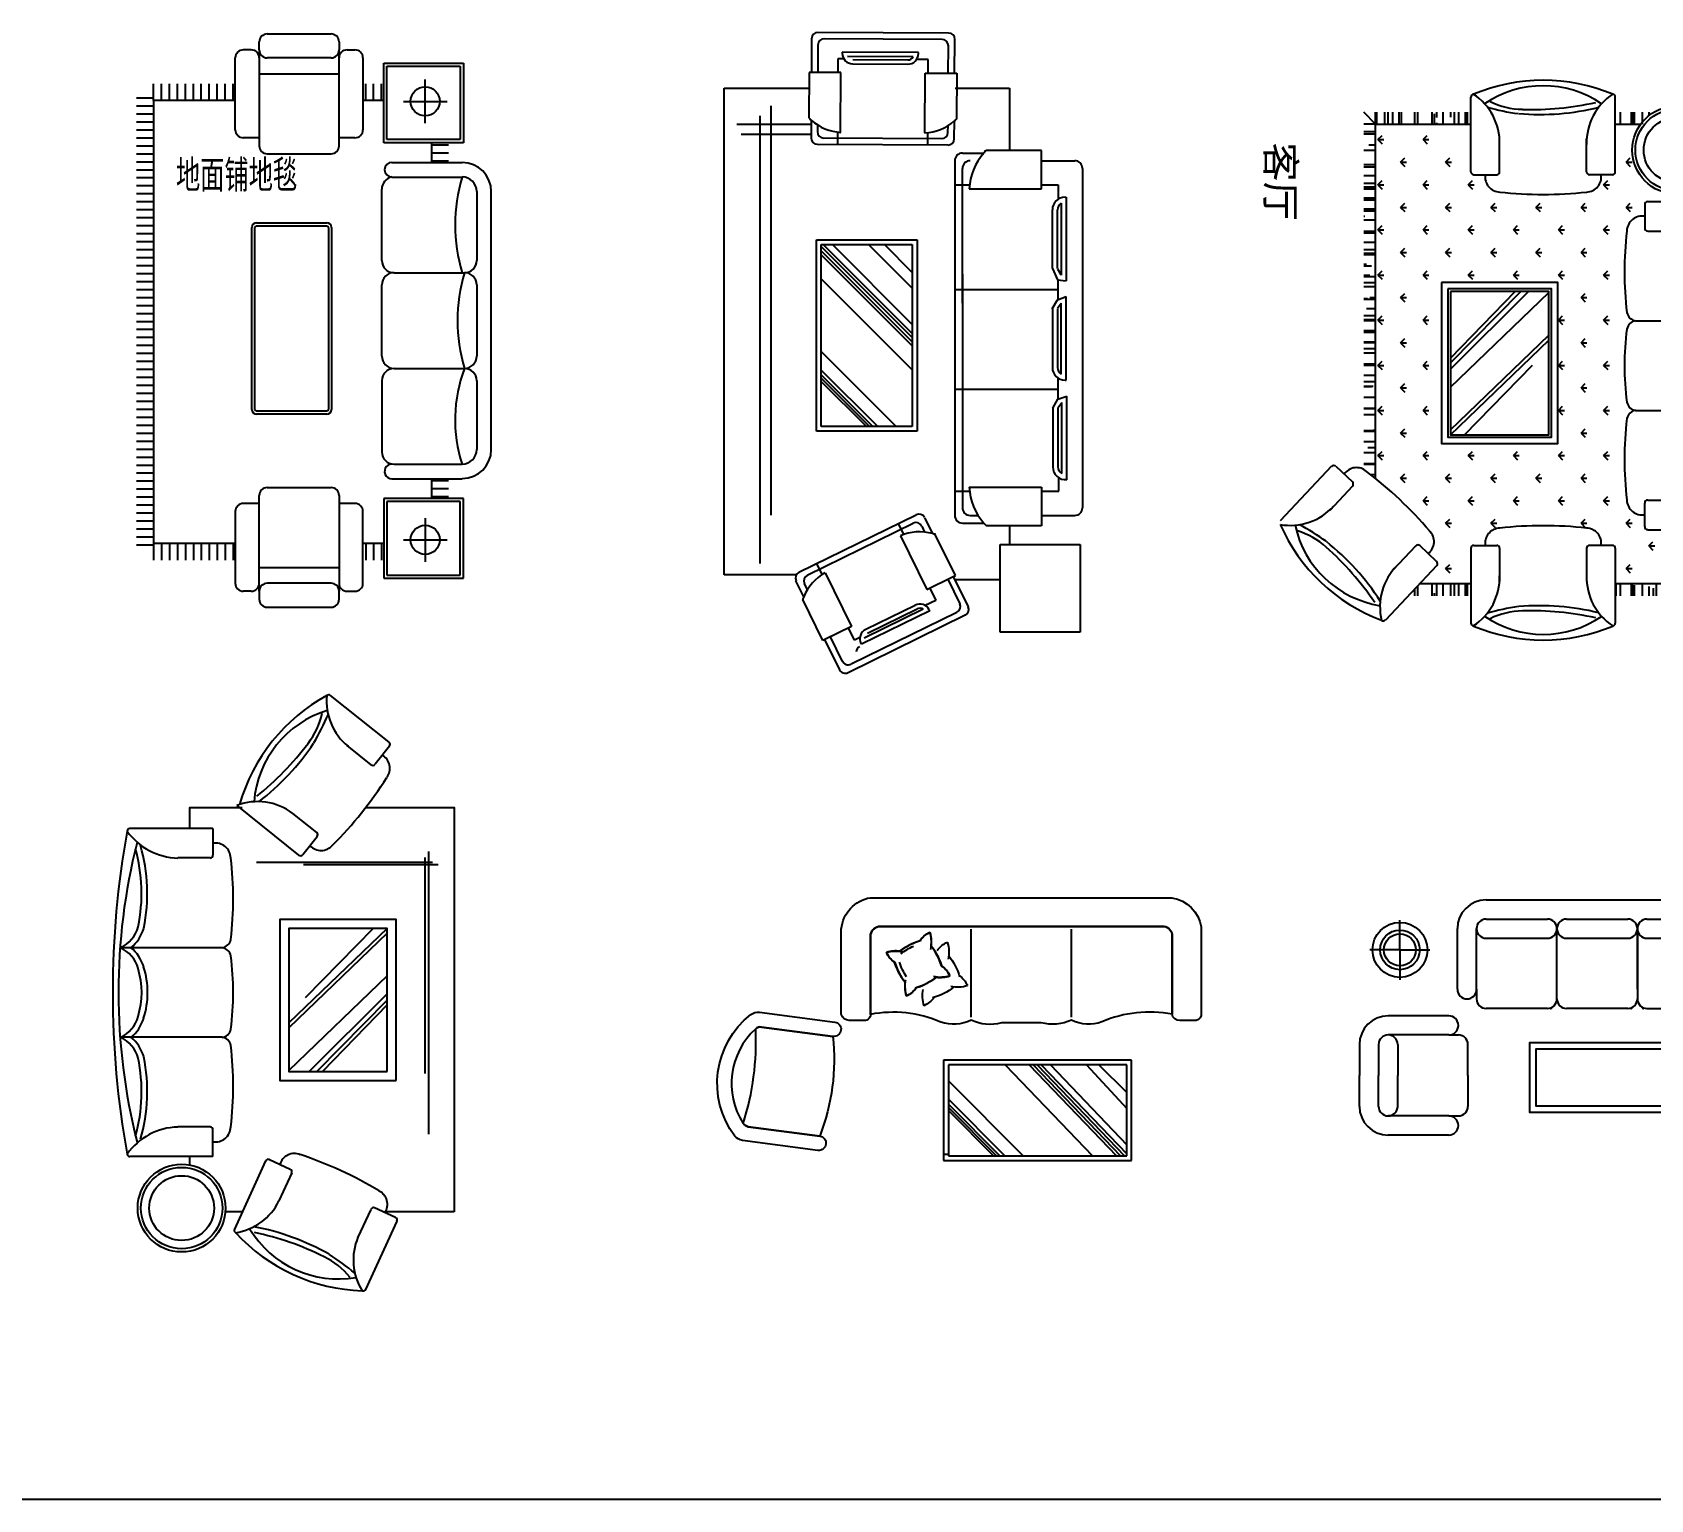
# Model space of a CAD drawing. Extents: x -42728 to 99010, y -18674 to 47645.
# Drawn here: x -25025 to -14884, y -8395 to 796 of the extents above; entities that cross this region are included whole.
import ezdxf

# ---------------------------------------------------------------- set-up
doc = ezdxf.new("R2010")
doc.units = 0
doc.header["$LTSCALE"] = 100
doc.header["$MEASUREMENT"] = 0
doc.layers.get('0').update_dxf_attribs({"linetype": 'CONTINUOUS'})
for name, color, linetype in [('2', 3, 'CONTINUOUS'), ('PUB_TEXT', 7, 'CONTINUOUS'), ('TEXT', 2, 'CONTINUOUS'), ('图层2', 2, 'CONTINUOUS'), ('图层4', 4, 'CONTINUOUS'), ('地面', 8, 'CONTINUOUS'), ('家具', 223, 'CONTINUOUS'), ('浅', 4, 'CONTINUOUS'), ('深', 5, 'CONTINUOUS')]:
    doc.layers.add(name, color=color, linetype=linetype)
doc.styles.add('HZDF', font='archs.shx', dxfattribs={"width": 0.8, "bigfont": 'hzdf.shx'})
doc.styles.get("Standard").update_dxf_attribs({"font": 'ISOCP'})

# ---------------------------------------------------------------- blocks, each defined once
blk = doc.blocks.new('A$C389A68A5')
at = {"color": 8}
blk.add_arc((2874, 98), 18.5, 279.0234, 0, dxfattribs=at)
at = {"layer": '图层4', "color": 8}
for p, q in [((1063, 1186), (1063, 2030)), ((2753, 1972), (982, 1972)), ((2371, 1949), (1019, 1949)), ((1048, 892), (1048, 1994)), ((1463, 1709), (2055, 1093)), ((1493, 1710), (2085, 1093)), ((1761, 1710), (2353, 1094)), ((1873, 1710), (2360, 1221)), ((1913, 1710), (2360, 1269)), ((1942, 1710), (2360, 1304)), ((1463, 1622), (1898, 1196)), ((1584, 675), (1584, 37)), ((2145, 675), (2145, 37))]:
    blk.add_line(p, q, dxfattribs=at)
at = {"layer": '图层4'}
for p, q in [((3239, 2130), (3239, 1707)), ((322, 1725), (435, 1635)), ((3274, 1762), (3214, 1631)), ((3298, 1771), (3724, 1575)), ((297, 1722), (4, 1355)), ((438, 1609), (317, 1459)), ((3223, 1607), (3398, 1527)), ((863, 1269), (743, 1118)), ((1001, 1181), (888, 1271)), ((1004, 1156), (694, 769)), ((2911, 972), (2971, 1103)), ((2995, 1112), (3170, 1031)), ((2920, 948), (3347, 753)), ((837, 618), (837, 98)), ((837, 618), (1004, 618)), ((2892, 618), (2725, 618)), ((2892, 618), (2892, 98)), ((1022, 600), (1022, 399)), ((2707, 600), (2707, 399))]:
    blk.add_line(p, q, dxfattribs=at)
for points in [[(706, 1574), (706, 2130), (3239, 2130)], [(837, 473), (706, 473), (706, 802)], [(3239, 802), (3239, 696)], [(2944, 473), (2892, 473)]]:
    blk.add_lwpolyline(points, dxfattribs=at)
for points in [[(2416, 1766), (1407, 1766), (1407, 1037), (2416, 1037)], [(2360, 1710), (1463, 1710), (1463, 1093), (2360, 1093)]]:
    blk.add_lwpolyline(points, close=True, dxfattribs=at)
blk.add_circle((3215, 422), 275, dxfattribs=at)
at = {"layer": '图层4', "color": 8}
for radius in [255, 203]:
    blk.add_circle((3215, 422), radius, dxfattribs=at)
at = {"layer": '图层4'}
for centre, radius, start, end in [((311, 1710), 18, 51.3214, 141.3214), ((460, 1633), 93.9, 52.8251, 150.2604), ((3290, 1755), 18, 65.3538, 155.3538), ((424, 1620), 18, 321.3214, 51.3214), ((-845, -430), 2535, 45.1537, 57.4892), ((5284, 361), 2535, 149.186, 161.5216), ((3192, 1618), 93.9, 56.4148, 153.8502), ((3230, 1624), 18, 155.3538, 245.3538), ((2598, 1594), 1136, 312.7108, 357.9968), ((3540, 1861), 363, 246.9518, 302.2802), ((3716, 1559), 18, 344.3772, 65.3538), ((40, 1693), 363, 264.3708, 321.0853), ((18, 1344), 18, 141.3214, 222.2981), ((1001, 1877), 1136, 208.6784, 253.9644), ((881, 1296), 93.9, 312.3825, 49.8178), ((877, 1257), 18, 51.3214, 141.3214), ((1032, 899), 363, 142.9195, 201.0617), ((990, 1167), 18, 321.3214, 51.3214), ((2967, 1128), 93.9, 156.8574, 254.2927), ((2988, 1095), 18, 65.3538, 155.3538), ((3010, 706), 363, 8.4273, 63.7557), ((2928, 965), 18, 155.3538, 245.3538), ((1025, 633), 96.7, 91.5036, 188.9389), ((1277, -1429), 2174, 83.2685, 96.7315), ((1521, 668), 63.2, 6.8277, 79.85), ((1647, 668), 63.2, 100.15, 173.1723), ((1865, -1022), 1767, 82.5494, 97.4506), ((2083, 668), 63.2, 6.8277, 79.85), ((2208, 668), 63.2, 100.15, 173.1723), ((2452, -1429), 2174, 83.2685, 96.7315), ((2704, 633), 96.7, 351.0611, 88.4964), ((3354, 769), 18, 245.3538, 326.3304), ((1004, 600), 18.5, 0, 90), ((2725, 600), 18.5, 90, 180), ((617, 410), 406, 305.5438, 358.326), ((3113, 410), 406, 181.674, 234.4562), ((856, 98), 18.5, 180, 260.9766), ((1865, 5712), 5722, 259.8136, 280.1864)]:
    blk.add_arc(centre, radius, start, end, dxfattribs=at)
at = {"layer": '图层4', "color": 8}
for centre, radius, start, end in [((3009, 1405), 650, 301.0659, 9.7296), ((4765, 545), 1493, 139.8835, 147.4623), ((3953, 1103), 482, 129.0857, 153.9603), ((720, 1524), 650, 196.9456, 265.6093), ((-464, -32), 1493, 59.2129, 66.7918), ((4833, 591), 1528, 150.3769, 169.3028), ((12, 831), 482, 52.7149, 77.5895), ((-545, -22), 1528, 37.3724, 56.2983), ((5205, 484), 1879, 153.7633, 167.883), ((-829, -285), 1879, 38.7922, 52.9119), ((1243, -862), 1069, 78.2505, 106.1956), ((1865, -322), 531, 72.3354, 107.6646), ((2486, -862), 1069, 73.8044, 101.7495), ((1863, 3865), 3839, 255.8598, 284.1756), ((1243, -862), 1033, 78.2505, 105.6736), ((1402, -42), 198, 23.47, 75.1006), ((1396, -46), 240, 38.5051, 73.755), ((1772, -46), 240, 106.245, 141.4949), ((1766, -42), 198, 104.8994, 156.53), ((1865, -322), 494, 72.3354, 107.6646), ((1964, -42), 198, 23.47, 75.1006), ((1958, -46), 240, 38.5051, 73.755), ((2333, -46), 240, 106.245, 141.4949), ((2327, -42), 198, 104.8994, 156.53), ((2486, -862), 1033, 74.4016, 101.7495)]:
    blk.add_arc(centre, radius, start, end, dxfattribs=at)
blk = doc.blocks.new('A$C2C7C2156')
at = {"layer": '图层2'}
blk.add_blockref('A$C389A68A5', (0, 0), dxfattribs=at)
blk = doc.blocks.new('A$C70BB1246')
at = {"color": 8}
blk.add_arc((775, 2955), 18.5, 99.0234, 180, dxfattribs=at)
at = {"layer": '图层4'}
for p, q in [((756, 2454), (756, 2955)), ((1503, 2378), (1503, 3017)), ((2065, 2378), (2065, 3017)), ((2812, 2454), (2812, 2955)), ((942, 2454), (942, 2687)), ((2626, 2454), (2626, 2687)), ((696, 2548), (756, 2548)), ((733, 2575), (733, 2623)), ((746, 2548), (746, 2623)), ((2812, 2548), (3152, 2548)), ((2813, 2548), (2813, 2623)), ((2816, 2548), (2816, 2623)), ((2879, 2570), (2879, 2623)), ((2883, 2548), (2883, 2623)), ((2919, 2548), (2919, 2623)), ((2952, 2548), (2952, 2623)), ((3016, 2548), (3016, 2596)), ((3021, 2548), (3021, 2554)), ((3023, 2548), (3023, 2623)), ((3091, 2548), (3091, 2575)), ((3126, 2548), (3126, 2623)), ((3152, 2548), (3152, 2623)), ((3152, 2548), (3227, 2623)), ((3152, 2548), (3152, 2251)), ((3152, 2548), (3227, 2548)), ((197, 2461), (218, 2461)), ((775, 2435), (923, 2435)), ((2793, 2435), (2645, 2435)), ((2914, 2460), (2887, 2487)), ((2914, 2460), (2914, 2498)), ((2914, 2460), (2940, 2487)), ((3152, 2507), (3227, 2507)), ((3167, 2461), (3227, 2461)), ((3178, 2489), (3227, 2489)), ((197, 2420), (272, 2420)), ((197, 2369), (272, 2369)), ((197, 2357), (272, 2357)), ((197, 2350), (272, 2350)), ((272, 2251), (272, 2410)), ((510, 2319), (483, 2345)), ((510, 2319), (510, 2356)), ((510, 2319), (536, 2345)), ((793, 2319), (766, 2345)), ((793, 2319), (793, 2356)), ((793, 2319), (819, 2345)), ((2772, 2319), (2746, 2345)), ((2772, 2319), (2772, 2356)), ((2772, 2319), (2799, 2345)), ((3055, 2319), (3029, 2345)), ((3055, 2319), (3055, 2356)), ((3055, 2319), (3082, 2345)), ((3152, 2420), (3227, 2420)), ((3152, 2357), (3227, 2357)), ((3152, 2350), (3227, 2350)), ((3160, 2369), (3227, 2369)), ((571, 2251), (102, 2251)), ((197, 2281), (272, 2281)), ((589, 2233), (589, 2089)), ((2910, 2233), (2910, 2089)), ((2928, 2251), (3397, 2251)), ((3152, 2281), (3227, 2281)), ((3152, 2254), (3227, 2254)), ((651, 2177), (625, 2204)), ((651, 2177), (651, 2215)), ((651, 2177), (678, 2204)), ((934, 2177), (907, 2204)), ((934, 2177), (934, 2215)), ((934, 2177), (960, 2204)), ((1217, 2177), (1190, 2204)), ((1217, 2177), (1217, 2215)), ((1217, 2177), (1243, 2204)), ((1500, 2177), (1473, 2204)), ((1500, 2177), (1500, 2215)), ((1500, 2177), (1526, 2204)), ((1783, 2177), (1756, 2204)), ((1783, 2177), (1783, 2215)), ((1783, 2177), (1809, 2204)), ((2065, 2177), (2039, 2204)), ((2065, 2177), (2065, 2215)), ((2065, 2177), (2092, 2204)), ((2348, 2177), (2322, 2204)), ((2348, 2177), (2348, 2215)), ((2348, 2177), (2375, 2204)), ((2631, 2177), (2605, 2204)), ((2631, 2177), (2631, 2215)), ((2631, 2177), (2658, 2204)), ((571, 2071), (362, 2071)), ((793, 2036), (766, 2062)), ((793, 2036), (793, 2073)), ((793, 2036), (819, 2062)), ((1075, 2036), (1049, 2062)), ((1075, 2036), (1075, 2073)), ((1075, 2036), (1102, 2062)), ((1358, 2036), (1332, 2062)), ((1358, 2036), (1358, 2073)), ((1358, 2036), (1385, 2062)), ((1641, 2036), (1615, 2062)), ((1641, 2036), (1641, 2073)), ((1641, 2036), (1668, 2062)), ((1924, 2036), (1897, 2062)), ((1924, 2036), (1924, 2073)), ((1924, 2036), (1950, 2062)), ((2207, 2036), (2180, 2062)), ((2207, 2036), (2207, 2073)), ((2207, 2036), (2233, 2062)), ((2490, 2036), (2463, 2062)), ((2490, 2036), (2490, 2073)), ((2490, 2036), (2516, 2062)), ((2772, 2036), (2746, 2062)), ((2772, 2036), (2772, 2073)), ((2772, 2036), (2799, 2062)), ((2928, 2071), (3137, 2071)), ((934, 1895), (934, 1932)), ((1217, 1895), (1217, 1932)), ((1500, 1895), (1500, 1932)), ((1783, 1895), (1783, 1932)), ((2065, 1895), (2065, 1932)), ((2348, 1895), (2348, 1932)), ((2631, 1895), (2631, 1932)), ((934, 1895), (907, 1921)), ((934, 1895), (960, 1921)), ((1217, 1895), (1190, 1921)), ((1217, 1895), (1243, 1921)), ((1919, 1218), (1327, 1834)), ((1500, 1895), (1473, 1921)), ((1500, 1895), (1526, 1921)), ((2187, 1218), (1594, 1835)), ((2217, 1219), (1625, 1835)), ((1783, 1895), (1756, 1921)), ((1783, 1895), (1809, 1921)), ((2065, 1895), (2039, 1921)), ((2065, 1895), (2092, 1921)), ((2348, 1895), (2322, 1921)), ((2348, 1895), (2375, 1921)), ((2631, 1895), (2605, 1921)), ((2631, 1895), (2658, 1921)), ((793, 1753), (766, 1780)), ((793, 1753), (793, 1791)), ((793, 1753), (819, 1780)), ((1075, 1753), (1049, 1780)), ((1075, 1753), (1075, 1791)), ((1075, 1753), (1102, 1780)), ((2217, 1306), (1782, 1732)), ((2490, 1753), (2463, 1780)), ((2490, 1753), (2490, 1791)), ((2490, 1753), (2516, 1780)), ((934, 1612), (907, 1638)), ((934, 1612), (934, 1649)), ((934, 1612), (960, 1638)), ((1217, 1612), (1190, 1638)), ((1217, 1612), (1217, 1649)), ((1217, 1612), (1243, 1638)), ((1807, 1218), (1320, 1707)), ((1767, 1218), (1320, 1659)), ((1738, 1218), (1320, 1624)), ((2348, 1612), (2322, 1638)), ((2348, 1612), (2348, 1649)), ((2348, 1612), (2375, 1638)), ((2631, 1612), (2605, 1638)), ((2631, 1612), (2631, 1649)), ((2631, 1612), (2658, 1638)), ((571, 1526), (362, 1526)), ((2928, 1526), (3137, 1526)), ((589, 1364), (589, 1508)), ((793, 1470), (766, 1497)), ((793, 1470), (793, 1508)), ((793, 1470), (819, 1497)), ((1075, 1470), (1049, 1497)), ((1075, 1470), (1075, 1508)), ((1075, 1470), (1102, 1497)), ((2490, 1470), (2463, 1497)), ((2490, 1470), (2490, 1508)), ((2490, 1470), (2516, 1497)), ((2772, 1470), (2746, 1497)), ((2772, 1470), (2772, 1508)), ((2772, 1470), (2799, 1497)), ((2910, 1364), (2910, 1508)), ((571, 1346), (102, 1346)), ((197, 1322), (272, 1322)), ((272, 749), (272, 1346)), ((651, 1329), (625, 1355)), ((651, 1329), (651, 1366)), ((651, 1329), (678, 1355)), ((934, 1329), (907, 1355)), ((934, 1329), (934, 1366)), ((934, 1329), (960, 1355)), ((1217, 1329), (1190, 1355)), ((1217, 1329), (1217, 1366)), ((1217, 1329), (1243, 1355)), ((2348, 1329), (2322, 1355)), ((2348, 1329), (2348, 1366)), ((2348, 1329), (2375, 1355)), ((2631, 1329), (2605, 1355)), ((2631, 1329), (2631, 1366)), ((2631, 1329), (2658, 1355)), ((2928, 1346), (3397, 1346)), ((3152, 1346), (3152, 1023)), ((3152, 1322), (3227, 1322)), ((197, 1310), (272, 1310)), ((197, 1268), (272, 1268)), ((197, 1241), (272, 1241)), ((197, 1219), (228, 1219)), ((510, 1187), (510, 1225)), ((793, 1187), (793, 1225)), ((1075, 1187), (1075, 1225)), ((2490, 1187), (2490, 1225)), ((2772, 1187), (2772, 1225)), ((3055, 1187), (3055, 1225)), ((3152, 1310), (3227, 1310)), ((3152, 1268), (3227, 1268)), ((3152, 1241), (3227, 1241)), ((3152, 1219), (3227, 1219)), ((197, 1171), (272, 1171)), ((197, 1130), (229, 1130)), ((263, 1130), (272, 1130)), ((510, 1187), (483, 1214)), ((510, 1187), (536, 1214)), ((793, 1187), (766, 1214)), ((793, 1187), (819, 1214)), ((1075, 1187), (1049, 1214)), ((1075, 1187), (1102, 1214)), ((2490, 1187), (2463, 1214)), ((2490, 1187), (2516, 1214)), ((2772, 1187), (2746, 1214)), ((2772, 1187), (2799, 1214)), ((3011, 1131), (2912, 1026)), ((3055, 1187), (3029, 1214)), ((3037, 1132), (3378, 810)), ((3055, 1187), (3082, 1214)), ((3152, 1171), (3227, 1171)), ((3152, 1130), (3227, 1130)), ((197, 1102), (272, 1102)), ((207, 1115), (272, 1115)), ((368, 1046), (342, 1072)), ((368, 1046), (368, 1083)), ((368, 1046), (395, 1072)), ((651, 1046), (625, 1072)), ((651, 1046), (651, 1083)), ((651, 1046), (678, 1072)), ((934, 1046), (907, 1072)), ((934, 1046), (934, 1083)), ((934, 1046), (960, 1072)), ((1217, 1046), (1190, 1072)), ((1217, 1046), (1217, 1083)), ((1217, 1046), (1243, 1072)), ((1500, 1046), (1473, 1072)), ((1500, 1046), (1500, 1083)), ((1500, 1046), (1526, 1072)), ((1783, 1046), (1756, 1072)), ((1783, 1046), (1783, 1083)), ((1783, 1046), (1809, 1072)), ((2065, 1046), (2039, 1072)), ((2065, 1046), (2065, 1083)), ((2065, 1046), (2092, 1072)), ((2348, 1046), (2322, 1072)), ((2348, 1046), (2348, 1083)), ((2348, 1046), (2375, 1072)), ((2631, 1046), (2605, 1072)), ((2631, 1046), (2631, 1083)), ((2631, 1046), (2658, 1072)), ((3152, 1102), (3227, 1102)), ((3209, 1115), (3227, 1115)), ((197, 1012), (272, 1012)), ((197, 992), (272, 992)), ((510, 905), (483, 931)), ((510, 905), (510, 942)), ((510, 905), (536, 931)), ((793, 905), (766, 931)), ((793, 905), (793, 942)), ((793, 905), (819, 931)), ((1075, 905), (1049, 931)), ((1075, 905), (1075, 942)), ((1075, 905), (1102, 931)), ((1358, 905), (1332, 931)), ((1358, 905), (1358, 942)), ((1358, 905), (1385, 931)), ((1641, 905), (1615, 931)), ((1641, 905), (1641, 942)), ((1641, 905), (1668, 931)), ((1924, 905), (1897, 931)), ((1924, 905), (1924, 942)), ((1924, 905), (1950, 931)), ((2207, 905), (2180, 931)), ((2207, 905), (2207, 942)), ((2207, 905), (2233, 931)), ((2490, 905), (2463, 931)), ((2490, 905), (2490, 942)), ((2490, 905), (2516, 931)), ((2913, 1001), (3065, 857)), ((3163, 1012), (3227, 1012)), ((3184, 992), (3227, 992)), ((197, 908), (269, 908)), ((197, 894), (272, 894)), ((197, 855), (272, 855)), ((197, 825), (272, 825)), ((197, 805), (272, 805)), ((197, 755), (272, 755)), ((272, 749), (197, 749)), ((272, 749), (197, 674)), ((2492, 749), (272, 749)), ((272, 749), (272, 674)), ((317, 674), (317, 749)), ((332, 674), (332, 749)), ((368, 763), (342, 790)), ((368, 763), (368, 801)), ((368, 763), (395, 790)), ((401, 707), (401, 749)), ((435, 674), (435, 749)), ((525, 674), (525, 749)), ((539, 674), (539, 749)), ((539, 674), (539, 733)), ((594, 674), (594, 749)), ((651, 763), (625, 790)), ((642, 674), (642, 749)), ((651, 763), (651, 801)), ((651, 763), (678, 790)), ((664, 674), (664, 749)), ((676, 674), (676, 749)), ((733, 674), (733, 749)), ((746, 674), (746, 749)), ((802, 674), (802, 749)), ((814, 674), (814, 749)), ((872, 674), (872, 749)), ((934, 763), (907, 790)), ((934, 763), (934, 801)), ((934, 763), (960, 790)), ((941, 674), (941, 749)), ((951, 674), (951, 749)), ((953, 674), (953, 749)), ((1010, 674), (1010, 749)), ((1056, 674), (1056, 749)), ((1080, 674), (1080, 749)), ((1089, 674), (1089, 749)), ((1160, 674), (1160, 722)), ((1217, 763), (1190, 790)), ((1217, 763), (1217, 801)), ((1217, 763), (1243, 790)), ((1218, 674), (1218, 712)), ((1227, 674), (1227, 749)), ((1263, 674), (1263, 749)), ((1288, 674), (1288, 749)), ((1357, 712), (1357, 749)), ((1364, 733), (1364, 749)), ((1367, 674), (1367, 749)), ((1427, 691), (1427, 749)), ((1470, 674), (1470, 749)), ((1500, 763), (1473, 790)), ((1496, 674), (1496, 749)), ((1500, 763), (1500, 801)), ((1500, 763), (1526, 790)), ((1502, 674), (1502, 749)), ((1565, 674), (1565, 749)), ((1574, 674), (1574, 749)), ((1635, 674), (1635, 749)), ((1640, 674), (1640, 749)), ((1677, 674), (1677, 749)), ((1704, 674), (1704, 749)), ((1783, 763), (1756, 790)), ((1773, 674), (1773, 749)), ((1777, 698), (1777, 749)), ((1781, 674), (1781, 749)), ((1783, 763), (1783, 801)), ((1783, 763), (1809, 790)), ((1843, 674), (1843, 749)), ((1884, 674), (1884, 749)), ((1912, 674), (1912, 733)), ((1915, 674), (1915, 724)), ((1981, 674), (1981, 749)), ((2065, 763), (2039, 790)), ((2051, 674), (2051, 749)), ((2053, 674), (2053, 749)), ((2065, 763), (2065, 801)), ((2065, 763), (2092, 790)), ((2091, 674), (2091, 749)), ((2189, 733), (2189, 749)), ((2190, 674), (2190, 749)), ((2195, 674), (2195, 749)), ((2259, 674), (2259, 749)), ((2298, 701), (2298, 749)), ((2348, 763), (2322, 790)), ((2328, 674), (2328, 749)), ((2328, 674), (2328, 749)), ((2348, 763), (2348, 801)), ((2348, 763), (2375, 790)), ((2397, 674), (2397, 749)), ((2402, 674), (2402, 749)), ((2466, 715), (2466, 749)), ((2467, 717), (2467, 749)), ((849, 674), (849, 681)), ((1149, 674), (1149, 691)), ((1364, 674), (1364, 698)), ((2415, 499), (2513, 604)), ((2539, 604), (2691, 461)), ((2415, 473), (2756, 151))]:
    blk.add_line(p, q, dxfattribs=at)
for points in [[(1264, 1162), (2273, 1162), (2273, 1891), (1264, 1891)], [(1304, 1202), (2233, 1202), (2233, 1851), (1304, 1851)], [(1320, 1218), (2217, 1218), (2217, 1835), (1320, 1835)]]:
    blk.add_lwpolyline(points, close=True, dxfattribs=at)
for radius in [275, 255, 203]:
    blk.add_circle((434, 2632), radius, dxfattribs=at)
for centre, radius, start, end in [((1784, -2659), 5722, 79.8136, 100.1864), ((536, 2643), 406, 358.326, 54.4562), ((1785, -811), 3839, 75.8598, 104.1756), ((1322, 3095), 198, 284.8994, 336.53), ((1315, 3100), 240, 286.245, 321.4949), ((1685, 3095), 198, 203.47, 255.1006), ((1691, 3100), 240, 218.5051, 253.755), ((1883, 3095), 198, 284.8994, 336.53), ((1877, 3100), 240, 286.245, 321.4949), ((2246, 3095), 198, 203.47, 255.1006), ((2252, 3100), 240, 218.5051, 253.755), ((3032, 2643), 406, 125.5438, 181.674), ((2793, 2955), 18.5, 0, 80.9766), ((1162, 3916), 1069, 253.8044, 281.7495), ((1162, 3916), 1033, 254.4016, 281.7495), ((1784, 3375), 531, 252.3354, 287.6646), ((1784, 3375), 494, 252.3354, 287.6646), ((2406, 3916), 1069, 258.2505, 286.1956), ((2406, 3916), 1033, 258.2505, 285.6736), ((775, 2454), 18.5, 180, 270), ((944, 2420), 96.7, 171.0611, 268.4964), ((923, 2454), 18.5, 270, 0), ((2645, 2454), 18.5, 180, 270), ((2623, 2420), 96.7, 271.5036, 8.9389), ((2793, 2454), 18.5, 270, 0), ((1440, 2386), 63.2, 280.15, 353.1723), ((1566, 2386), 63.2, 186.8277, 259.85), ((2002, 2386), 63.2, 280.15, 353.1723), ((2127, 2386), 63.2, 186.8277, 259.85), ((1133, 1799), 1136, 157.357, 202.643), ((102, 2233), 18, 90, 170.9766), ((388, 2434), 363, 213.0736, 271.598), ((571, 2233), 18, 0, 90), ((1197, 4482), 2174, 263.2685, 276.7315), ((1784, 4075), 1767, 262.5494, 277.4506), ((2371, 4482), 2174, 263.2685, 276.7315), ((2928, 2233), 18, 90, 180), ((3111, 2434), 363, 268.402, 326.9264), ((3397, 2233), 18, 9.0234, 90), ((2367, 1799), 1136, 337.357, 22.643), ((681, 1799), 650, 145.7121, 214.3758), ((-1317, 1779), 1528, 355.0231, 13.949), ((603, 2069), 93.9, 1.5036, 98.9389), ((2896, 2069), 93.9, 81.0611, 178.4964), ((4816, 1779), 1528, 166.051, 184.9769), ((2818, 1799), 650, 325.6242, 34.2879), ((-1699, 1721), 1879, 358.4095, 12.5293), ((571, 2089), 18, 270, 0), ((-1823, 1799), 2535, 353.8322, 6.1678), ((5322, 1799), 2535, 173.8322, 186.1678), ((2928, 2089), 18, 180, 270), ((5199, 1721), 1879, 167.4707, 181.5905), ((-303, 1680), 482, 333.7319, 358.6066), ((-1273, 1848), 1493, 344.5297, 352.1086), ((4773, 1848), 1493, 187.8914, 195.4703), ((3802, 1680), 482, 181.3934, 206.2681), ((388, 1163), 363, 88.402, 146.9264), ((571, 1508), 18, 0, 90), ((603, 1529), 93.9, 261.0611, 358.4964), ((2896, 1529), 93.9, 181.5036, 278.9389), ((2928, 1508), 18, 90, 180), ((3111, 1163), 363, 33.0736, 91.598), ((102, 1364), 18, 189.0234, 270), ((571, 1364), 18, 270, 360), ((2928, 1364), 18, 180, 270), ((3397, 1364), 18, 270, 350.9766), ((3024, 1119), 18, 46.658, 136.658), ((4467, -840), 2535, 130.4902, 142.8258), ((2887, 1021), 93.9, 37.719, 135.1544), ((2925, 1014), 18, 136.658, 226.658), ((3295, 1139), 363, 225.06, 283.5844), ((2317, 1188), 1136, 294.015, 339.301), ((2646, 879), 650, 282.2822, 350.9459), ((4085, -508), 1528, 122.709, 141.6349), ((4323, -812), 1879, 124.1287, 138.2484), ((3365, 797), 18, 325.6814, 46.658), ((2517, 629), 93.9, 138.1616, 235.5969), ((2526, 591), 18, 46.658, 136.658), ((2428, 486), 18, 136.658, 226.658), ((2422, 215), 363, 349.7315, 48.256), ((4101, -427), 1493, 144.5494, 152.1283), ((3280, 117), 482, 138.0514, 162.9261)]:
    blk.add_arc(centre, radius, start, end, dxfattribs=at)
at = {"layer": '图层4', "insert": (877, 244), "char_height": 180, "width": 10000, "attachment_point": 3}
blk.add_mtext('\\f楷体_GB2312|b0|i0|c134|p49;客厅', dxfattribs=at)
blk = doc.blocks.new('A$C1AAD5B3D')
at = {"layer": '图层4'}
for p, q in [((794, 1473), (2186, 1473)), ((254, 1160), (254, 1347)), ((794, 1353), (1178, 1353)), ((1298, 1353), (1682, 1353)), ((1802, 1353), (2186, 1353)), ((614, 913), (614, 1293)), ((734, 913), (734, 1293)), ((794, 1233), (1178, 1233)), ((1238, 853), (1238, 1293)), ((1298, 1233), (1682, 1233)), ((1742, 1293), (1742, 913)), ((1742, 913), (1742, 1293)), ((1802, 1233), (2186, 1233)), ((2246, 1293), (2246, 913)), ((2366, 1293), (2366, 913)), ((254, 1160), (66, 1160)), ((254, 1160), (254, 972)), ((254, 1160), (441, 1160)), ((734, 913), (734, 853)), ((734, 913), (734, 853)), ((1742, 913), (1742, 853)), ((1742, 913), (1742, 853)), ((2246, 913), (2246, 853)), ((560, 747), (180, 747)), ((1178, 793), (794, 793)), ((1682, 793), (1298, 793)), ((1802, 793), (2186, 793)), ((2419, 747), (2799, 747)), ((560, 627), (180, 627)), ((560, 627), (620, 627)), ((2419, 627), (2359, 627)), ((2419, 627), (2799, 627)), ((0, 567), (0, 374)), ((120, 567), (120, 374)), ((240, 567), (240, 374)), ((680, 374), (680, 567)), ((2299, 374), (2299, 567)), ((2739, 567), (2739, 374)), ((2859, 567), (2859, 374)), ((2979, 567), (2979, 374)), ((0, 180), (0, 374)), ((120, 180), (120, 374)), ((240, 180), (240, 374)), ((680, 374), (680, 180)), ((2299, 374), (2299, 180)), ((2739, 180), (2739, 374)), ((2859, 180), (2859, 374)), ((2979, 180), (2979, 374)), ((560, 120), (180, 120)), ((560, 120), (620, 120)), ((560, 120), (620, 120)), ((2419, 120), (2359, 120)), ((2419, 120), (2359, 120)), ((2419, 120), (2799, 120)), ((560, 0), (180, 0)), ((2419, 0), (2799, 0))]:
    blk.add_line(p, q, dxfattribs=at)
for points in [[(2547, 1359), (2787, 809), (3062, 929), (2822, 1479)], [(1955, 580), (1955, 141), (1067, 141), (1067, 580)], [(1915, 540), (1915, 181), (1107, 181), (1107, 540)]]:
    blk.add_lwpolyline(points, close=True, dxfattribs=at)
for radius in [172, 124, 100]:
    blk.add_circle((254, 1160), radius, dxfattribs=at)
for centre, radius, start, end in [((794, 1293), 180, 90, 180), ((2186, 1293), 180, 0, 90), ((794, 1293), 60, 90, 270), ((1178, 1293), 60, 270, 90), ((1298, 1293), 60, 90, 270), ((1682, 1293), 60, 270, 90), ((1802, 1293), 60, 90, 270), ((2186, 1293), 60, 270, 90), ((674, 913), 60, 180, 0), ((794, 853), 60, 180, 270), ((1178, 853), 60, 270, 0), ((1298, 853), 60, 180, 270), ((1682, 853), 60, 270, 0), ((1802, 853), 60, 180, 270), ((2186, 853), 60, 270, 0), ((2306, 913), 60, 180, 0), ((180, 567), 180, 90, 180), ((560, 687), 60, 270, 90), ((2419, 687), 60, 90, 270), ((2799, 567), 180, 0, 90), ((180, 567), 60, 0, 180), ((620, 567), 60, 0, 90), ((2359, 567), 60, 90, 180), ((2799, 567), 60, 0, 180), ((180, 180), 180, 180, 270), ((180, 180), 60, 180, 0), ((560, 60), 60, 270, 90), ((620, 180), 60, 270, 0), ((2359, 180), 60, 180, 270), ((2419, 60), 60, 90, 270), ((2799, 180), 60, 180, 0), ((2799, 180), 180, 270, 0)]:
    blk.add_arc(centre, radius, start, end, dxfattribs=at)
for p in [(1200, 793), (1704, 793), (1779, 793)]:
    blk.add_point(p, dxfattribs=at)
blk = doc.blocks.new('A$C3899112C')
at = {"layer": '家具'}
for p, q in [((548, 3973), (547, 3762)), ((1406, 4009), (588, 4013)), ((1366, 3969), (627, 3973)), ((1444, 3757), (1445, 3969)), ((587, 3934), (586, 3762)), ((740, 3889), (740, 3883)), ((1217, 3886), (740, 3889)), ((1185, 3860), (772, 3862)), ((1217, 3880), (1217, 3886)), ((1404, 3757), (1405, 3929)), ((533, 3762), (531, 3477)), ((547, 3762), (533, 3762)), ((732, 3761), (547, 3762)), ((750, 3847), (712, 3847)), ((712, 3847), (712, 3761)), ((730, 3386), (732, 3761)), ((805, 3816), (1150, 3814)), ((806, 3843), (1151, 3841)), ((1279, 3844), (1206, 3844)), ((1257, 3383), (1259, 3758)), ((1259, 3758), (1444, 3757)), ((1279, 3758), (1279, 3844)), ((1444, 3757), (1458, 3757)), ((1458, 3757), (1457, 3472)), ((0, 614), (0, 3663)), ((0, 3663), (532, 3663)), ((1447, 3663), (1789, 3663)), ((1789, 3663), (1789, 3274)), ((292, 3552), (292, 989)), ((223, 3490), (223, 687)), ((545, 3463), (545, 3352)), ((1442, 3347), (1443, 3458)), ((545, 3435), (79, 3435)), ((545, 3374), (107, 3374)), ((585, 3433), (584, 3391)), ((624, 3352), (1363, 3348)), ((710, 3388), (710, 3311)), ((1276, 3308), (1277, 3385)), ((1402, 3387), (1403, 3429)), ((584, 3312), (1402, 3308)), ((1493, 3257), (1628, 3257)), ((1989, 3274), (1644, 3274)), ((1989, 3209), (1989, 3274)), ((1445, 3209), (1445, 987)), ((1493, 2317), (1493, 3161)), ((1989, 3033), (1989, 3209)), ((1989, 3209), (2197, 3209)), ((2245, 3161), (2245, 1035)), ((1445, 3057), (1538, 3057)), ((1989, 3057), (2093, 3057)), ((2093, 3057), (2093, 2968)), ((1536, 3033), (1989, 3033)), ((2112, 2943), (2112, 2493)), ((2137, 2981), (2144, 2981)), ((2144, 2981), (2144, 2456)), ((2057, 2534), (2057, 2901)), ((2089, 2534), (2089, 2901)), ((578, 1514), (578, 2714)), ((578, 2714), (1209, 2714)), ((608, 1544), (608, 2684)), ((608, 2684), (1179, 2684)), ((1179, 2101), (608, 2671)), ((1179, 2075), (608, 2645)), ((1179, 2126), (621, 2684)), ((1179, 2183), (678, 2684)), ((1179, 2410), (905, 2684)), ((1179, 2509), (1004, 2684)), ((1179, 2684), (1179, 1544)), ((1209, 2714), (1209, 1514)), ((1179, 2049), (608, 2620)), ((1179, 1899), (608, 2470)), ((1493, 2499), (1493, 1035)), ((2057, 2534), (2088, 2463)), ((2088, 2532), (2109, 2496)), ((2088, 2463), (2144, 2456)), ((2093, 2338), (2093, 2463)), ((1445, 2403), (2093, 2403)), ((2056, 2281), (2088, 2338)), ((2088, 2338), (2144, 2358)), ((2144, 1834), (2144, 2358)), ((2057, 2282), (2057, 1914)), ((2088, 2285), (2112, 2317)), ((2089, 2282), (2089, 1914)), ((2112, 1873), (2112, 2317)), ((1077, 1544), (608, 2013)), ((963, 1544), (608, 1898)), ((931, 1544), (608, 1867)), ((910, 1544), (608, 1846)), ((892, 1544), (608, 1827)), ((2093, 1715), (2093, 1847)), ((2137, 1834), (2144, 1834)), ((1449, 1779), (2093, 1779)), ((2092, 1715), (2148, 1735)), ((2148, 1211), (2148, 1735)), ((2060, 1659), (2092, 1715)), ((2060, 1659), (2060, 1291)), ((2092, 1662), (2116, 1694)), ((2092, 1659), (2092, 1291)), ((2116, 1250), (2116, 1694)), ((1179, 1544), (608, 1544)), ((1209, 1514), (578, 1514)), ((2097, 1139), (2097, 1224)), ((1445, 1139), (1538, 1139)), ((1536, 1164), (1989, 1164)), ((1989, 1164), (1989, 987)), ((1989, 1139), (2097, 1139)), ((468, 631), (1203, 991)), ((521, 613), (1185, 938)), ((1090, 936), (1124, 867)), ((1238, 920), (1256, 882)), ((1256, 973), (1305, 873)), ((1493, 939), (1628, 939)), ((1541, 987), (1592, 987)), ((1989, 922), (1644, 922)), ((1789, 922), (1789, 805)), ((1989, 987), (1989, 922)), ((1989, 987), (2197, 987)), ((1105, 860), (1270, 523)), ((1449, 611), (1323, 867)), ((1730, 255), (1730, 805)), ((1730, 805), (2230, 805)), ((2230, 805), (2230, 255)), ((450, 614), (0, 614)), ((615, 618), (581, 686)), ((632, 628), (797, 292)), ((1436, 605), (1449, 611)), ((499, 478), (450, 578)), ((522, 522), (503, 560)), ((1270, 523), (1436, 605)), ((1288, 532), (1326, 455)), ((1401, 588), (1476, 433)), ((1436, 605), (1529, 415)), ((1730, 583), (1447, 583)), ((618, 204), (492, 460)), ((887, 274), (1197, 426)), ((1326, 455), (1260, 423)), ((1511, 362), (777, 2)), ((1458, 380), (795, 55)), ((1288, 390), (860, 180)), ((1248, 399), (877, 218)), ((899, 250), (1209, 402)), ((1285, 395), (1288, 390)), ((631, 210), (618, 204)), ((797, 292), (631, 210)), ((724, 20), (631, 210)), ((742, 73), (666, 227)), ((817, 206), (779, 283)), ((851, 222), (817, 206)), ((2230, 255), (1730, 255)), ((860, 180), (857, 185))]:
    blk.add_line(p, q, dxfattribs=at)
for centre, radius, start, end in [((587, 3973), 39.7, 89.7012, 179.7012), ((627, 3933), 39.7, 89.7012, 179.7012), ((1366, 3929), 39.7, 359.7012, 89.7012), ((1406, 3969), 39.7, 359.7012, 89.7012), ((806, 3882), 66.1, 179.7012, 269.7012), ((1151, 3880), 66.1, 269.7012, 359.7012), ((1151, 3880), 39.7, 269.7012, 328.9792), ((599, 3534), 89.1, 220.0863, 232.6343), ((749, 3691), 305, 228.19, 266.5362), ((1241, 3688), 305, 272.8663, 311.2125), ((1382, 3538), 100, 307.4511, 318.6331), ((584, 3352), 39.7, 179.7012, 269.7012), ((624, 3391), 39.7, 179.7012, 269.7012), ((1363, 3387), 39.7, 269.7012, 359.7012), ((1402, 3347), 39.7, 269.7012, 359.7012), ((1493, 3209), 48, 90, 180), ((1904, 3012), 369, 138.4887, 176.8349), ((1653, 3250), 26.1, 109.8535, 163.4647), ((1541, 3161), 48, 90, 180), ((2197, 3161), 48, 0, 90), ((2137, 2901), 80, 90, 180), ((2137, 2901), 48, 120.7221, 180), ((2137, 1914), 80, 180, 270), ((2137, 1914), 48, 180, 239.2779), ((2140, 1291), 80, 180, 275.3636), ((2140, 1291), 48, 180, 239.2779), ((1904, 1184), 369, 183.1651, 221.5113), ((1541, 1035), 48, 180, 270), ((2197, 1035), 48, 270, 0), ((1202, 903), 39.7, 26.1146, 116.1146), ((1220, 956), 39.7, 26.1146, 116.1146), ((1493, 987), 48, 180, 270), ((1797, 1083), 222, 220.2975, 226.3843), ((1224, 579), 305, 74.6033, 112.9495), ((1285, 775), 100, 67.1827, 78.3647), ((486, 595), 39.7, 116.1146, 206.1146), ((781, 362), 305, 119.2797, 157.6259), ((539, 577), 39.7, 116.1146, 206.1146), ((579, 438), 89.1, 153.1815, 165.7295), ((1226, 366), 66.1, 26.1146, 116.1146), ((1226, 366), 39.7, 56.8367, 116.1146), ((1441, 416), 39.7, 296.1146, 26.1146), ((1494, 398), 39.7, 296.1146, 26.1146), ((916, 214), 66.1, 116.1146, 206.1146), ((866, 130), 39.7, 116.1146, 175.3925), ((759, 38), 39.7, 206.1146, 296.1146), ((777, 91), 39.7, 206.1146, 296.1146)]:
    blk.add_arc(centre, radius, start, end, dxfattribs=at)
blk = doc.blocks.new('A$C12E115D6')
at = {"layer": '深'}
for p, q in [((813, 44), (813, 596)), ((1443, 44), (1443, 596))]:
    blk.add_line(p, q, dxfattribs=at)
blk.add_lwpolyline([(2256, 63), (2256, 596, 0.342448), (2073, 793), (184, 793, 0.319495), (0, 610), (0, 55, 0.383906), (48, 24), (135, 24, 0.398781), (183, 63), (183, 563, -0.389919), (245, 613), (2012, 613, -0.341094), (2073, 563), (2073, 62, 0.486461), (2122, 24), (2207, 24, 0.350781), (2256, 63, 1.25)], format="xyb", dxfattribs=at)
for points in [[(183, 63, -0.149668), (623, 15, 0.204466), (813, 26, 0.178194), (1003, 10), (1253, 9, 0.178184), (1443, 26, 0.204477), (1633, 14, -0.149641), (2073, 62), (2073, 563, 0.335921), (2013, 613), (245, 613, 0.389919), (183, 563)], [(1576, 303, -0.135217), (1628, 366, -0.093382), (1693, 490, -0.107899), (1701, 575, -0.135217), (1764, 523, -0.093382), (1888, 458, -0.107899), (1973, 450, -0.135217), (1921, 387, -0.093382), (1856, 263, -0.107899), (1848, 178, -0.135217), (1785, 230, -0.093382), (1661, 295, -0.107899)]]:
    blk.add_lwpolyline(points, format="xyb", close=True, dxfattribs=at)
for centre, radius, start, end in [((1782, 454), 200, 162.4189, 193.4626), ((1528, 373), 155, 35.2392, 66.0417), ((1892, 515), 200, 162.4189, 193.4626), ((1638, 434), 155, 35.2392, 66.0417), ((1654, 162), 378, 51.646, 74.4413), ((1879, 195), 378, 141.646, 164.4413), ((1989, 256), 378, 141.646, 164.4413), ((1662, 151), 366, 52.8638, 67.3737), ((1913, 259), 200, 72.4189, 102.7878), ((1832, 513), 155, 305.2392, 336.0417), ((1607, 179), 155, 125.2392, 156.0417), ((1717, 240), 155, 125.2392, 156.0417), ((1544, 503), 366, 325.7571, 342.0158), ((1560, 497), 378, 321.646, 344.4413), ((1526, 432), 200, 252.4189, 282.5195), ((1785, 530), 378, 231.646, 254.4413), ((1636, 494), 200, 252.4189, 282.5195), ((1895, 591), 378, 231.646, 254.4413), ((1547, 177), 200, 342.4189, 11.8209), ((1911, 319), 155, 215.2392, 246.0417), ((1657, 238), 200, 342.4189, 11.8209), ((1801, 258), 155, 215.2392, 246.0417)]:
    blk.add_arc(centre, radius, start, end, dxfattribs=at)
blk = doc.blocks.new('A$C703C603B')
at = {"layer": '浅'}
blk.add_blockref('A$C12E115D6', (0, -1), dxfattribs=at)
blk = doc.blocks.new('A$C5BC21EA0')
at = {"layer": '深'}
blk.add_lwpolyline([(875, 683), (477, 945, 0.200385), (423, 955, 0.410899), (1, 314, 0.200385), (32, 268), (429, 6, 1), (479, 82), (102, 330, -0.221476), (82, 362, -0.364441), (410, 862, -0.221477), (448, 856), (825, 608, 1), (875, 683, 0.586341)], format="xyb", dxfattribs=at)
blk.add_lwpolyline([(479, 82, 0.121551), (825, 608), (448, 856, 0.221477), (410, 862, -0.089928), (82, 362, 0.221476), (102, 330)], format="xyb", close=True, dxfattribs=at)
blk = doc.blocks.new('A$C33121086')
at = {"layer": '2'}
for p, q in [((819, 3591), (1219, 3591)), ((719, 3491), (669, 3491)), ((769, 3491), (769, 3541)), ((769, 3491), (769, 2891)), ((1269, 3541), (1269, 3491)), ((1269, 2891), (1269, 3491)), ((1319, 3491), (1369, 3491)), ((619, 2991), (619, 3441)), ((769, 3441), (769, 2941)), ((1219, 3441), (819, 3441)), ((1269, 2941), (1269, 3441)), ((1419, 3441), (1419, 2991)), ((1549, 2909), (1549, 3409)), ((1549, 3409), (2049, 3409)), ((1569, 2929), (1569, 3389)), ((1569, 3389), (2029, 3389)), ((2029, 3389), (2029, 2929)), ((2049, 3409), (2049, 2909)), ((106, 3174), (106, 3279)), ((156, 3174), (156, 3279)), ((206, 3174), (206, 3279)), ((256, 3174), (256, 3279)), ((306, 3174), (306, 3279)), ((356, 3174), (356, 3279)), ((406, 3174), (406, 3279)), ((456, 3174), (456, 3279)), ((506, 3174), (506, 3279)), ((556, 3174), (556, 3279)), ((606, 3174), (606, 3279)), ((769, 3341), (1269, 3341)), ((1436, 3174), (1436, 3279)), ((1486, 3174), (1486, 3279)), ((1536, 3174), (1536, 3279)), ((1809, 3032), (1809, 3306)), ((0, 3191), (106, 3191)), ((106, 3174), (106, 402)), ((619, 3174), (106, 3174)), ((1549, 3174), (1419, 3174)), ((1672, 3169), (1946, 3169)), ((0, 3141), (106, 3141)), ((0, 3091), (106, 3091)), ((0, 3041), (106, 3041)), ((0, 2991), (106, 2991)), ((0, 2941), (106, 2941)), ((769, 2941), (669, 2941)), ((1369, 2941), (1269, 2941)), ((0, 2891), (106, 2891)), ((0, 2841), (106, 2841)), ((819, 2841), (1219, 2841)), ((2049, 2909), (1549, 2909)), ((2029, 2929), (1569, 2929)), ((1850, 2786), (1850, 2909)), ((1850, 2897), (1956, 2897)), ((1850, 2847), (1956, 2847)), ((0, 2791), (106, 2791)), ((0, 2741), (106, 2741)), ((1600, 2786), (2041, 2786)), ((1850, 2797), (1956, 2797)), ((0, 2691), (106, 2691)), ((0, 2641), (106, 2641)), ((1600, 2695), (2040, 2695)), ((0, 2591), (106, 2591)), ((0, 2541), (106, 2541)), ((1537, 2172), (1537, 2618)), ((2132, 2604), (2132, 2172)), ((2223, 988), (2223, 2604)), ((0, 2491), (106, 2491)), ((0, 2441), (106, 2441)), ((0, 2391), (106, 2391)), ((0, 2341), (106, 2341)), ((722, 1239), (722, 2379)), ((742, 1239), (742, 2379)), ((752, 2409), (1192, 2409)), ((752, 2389), (1192, 2389)), ((1202, 2379), (1202, 1239)), ((1222, 2379), (1222, 1239)), ((0, 2291), (106, 2291)), ((0, 2241), (106, 2241)), ((0, 2191), (106, 2191)), ((0, 2141), (106, 2141)), ((0, 2091), (106, 2091)), ((0, 2041), (106, 2041)), ((1614, 2095), (2055, 2095)), ((0, 1991), (106, 1991)), ((0, 1941), (106, 1941)), ((1537, 1573), (1537, 2019)), ((2132, 2019), (2132, 1573)), ((0, 1891), (106, 1891)), ((0, 1841), (106, 1841)), ((0, 1791), (106, 1791)), ((0, 1741), (106, 1741)), ((0, 1691), (106, 1691)), ((0, 1641), (106, 1641)), ((0, 1591), (106, 1591)), ((0, 1541), (106, 1541)), ((0, 1491), (106, 1491)), ((0, 1441), (106, 1441)), ((1614, 1496), (2055, 1496)), ((0, 1391), (106, 1391)), ((0, 1341), (106, 1341)), ((1537, 1419), (1537, 973)), ((2132, 1419), (2132, 988)), ((0, 1291), (106, 1291)), ((0, 1241), (106, 1241)), ((1192, 1229), (752, 1229)), ((0, 1191), (106, 1191)), ((0, 1141), (106, 1141)), ((1192, 1209), (752, 1209)), ((0, 1091), (106, 1091)), ((0, 1041), (106, 1041)), ((0, 991), (106, 991)), ((0, 941), (106, 941)), ((0, 891), (106, 891)), ((0, 841), (106, 841)), ((1614, 896), (2040, 896)), ((0, 791), (106, 791)), ((0, 741), (106, 741)), ((819, 750), (1219, 750)), ((1600, 805), (2041, 805)), ((1850, 682), (1850, 805)), ((1850, 794), (1956, 794)), ((1850, 744), (1956, 744)), ((0, 691), (106, 691)), ((0, 641), (106, 641)), ((769, 650), (669, 650)), ((769, 100), (769, 700)), ((769, 150), (769, 650)), ((1269, 700), (1269, 100)), ((1369, 650), (1269, 650)), ((1269, 650), (1269, 150)), ((2049, 682), (1549, 682)), ((1549, 682), (1549, 182)), ((2029, 662), (1569, 662)), ((1569, 662), (1569, 202)), ((1850, 694), (1956, 694)), ((2029, 202), (2029, 662)), ((2049, 182), (2049, 682)), ((0, 591), (106, 591)), ((0, 541), (106, 541)), ((619, 600), (619, 150)), ((1419, 150), (1419, 600)), ((1809, 559), (1809, 285)), ((0, 491), (106, 491)), ((0, 441), (106, 441)), ((1672, 422), (1946, 422)), ((0, 391), (106, 391)), ((106, 402), (619, 402)), ((106, 402), (106, 296)), ((156, 402), (156, 296)), ((206, 402), (206, 296)), ((256, 402), (256, 296)), ((306, 402), (306, 296)), ((356, 402), (356, 296)), ((406, 402), (406, 296)), ((456, 402), (456, 296)), ((506, 402), (506, 296)), ((556, 402), (556, 296)), ((606, 402), (606, 296)), ((1419, 402), (1549, 402)), ((1436, 402), (1436, 296)), ((1486, 402), (1486, 296)), ((1536, 402), (1536, 296)), ((769, 250), (1269, 250)), ((1219, 150), (819, 150)), ((1549, 182), (2049, 182)), ((1569, 202), (2029, 202)), ((719, 100), (669, 100)), ((769, 100), (769, 50)), ((1269, 50), (1269, 100)), ((1319, 100), (1369, 100)), ((819, 0), (1219, 0))]:
    blk.add_line(p, q, dxfattribs=at)
for centre in [(1809, 3169), (1809, 422)]:
    blk.add_circle(centre, 91.2, dxfattribs=at)
for centre, radius, start, end in [((819, 3541), 50, 90, 180), ((1219, 3541), 50, 0, 90), ((669, 3441), 50, 90, 180), ((719, 3441), 50, 0, 90), ((819, 3491), 50, 180, 270), ((1219, 3491), 50, 270, 0), ((1319, 3441), 50, 90, 180), ((1369, 3441), 50, 0, 90), ((669, 2991), 50, 180, 270), ((1369, 2991), 50, 270, 0), ((819, 2891), 50, 180, 270), ((1219, 2891), 50, 270, 0), ((1600, 2741), 45.6, 90, 270), ((2041, 2604), 182, 0, 90), ((1617, 2617), 80.2, 102.6666, 179.0199), ((3048, 2395), 1051, 163.4255, 196.5745), ((2040, 2604), 91.5, 360, 90), ((752, 2379), 30, 90, 180), ((752, 2379), 10, 90, 180), ((1192, 2379), 30, 0, 90), ((1192, 2379), 10, 0, 90), ((1614, 2172), 76.8, 180, 270), ((2055, 2172), 76.8, 270, 0), ((1614, 2019), 76.8, 90, 180), ((3062, 1796), 1051, 163.4255, 196.5745), ((2055, 2019), 76.8, 0, 90), ((1614, 1573), 76.8, 180, 270), ((2055, 1573), 76.8, 270, 0), ((1614, 1419), 76.8, 90, 180), ((2904, 1175), 908, 159.3069, 197.896), ((2055, 1419), 76.8, 0, 90), ((752, 1239), 30, 180, 270), ((752, 1239), 10, 180, 270), ((1192, 1239), 10, 270, 0), ((1192, 1239), 30, 270, 0), ((1614, 973), 76.8, 180, 270), ((2040, 988), 91.5, 270, 0), ((2041, 988), 182, 270, 0), ((1600, 851), 45.6, 71.7653, 270), ((819, 700), 50, 90, 180), ((1219, 700), 50, 0, 90), ((669, 600), 50, 90, 180), ((1369, 600), 50, 0, 90), ((669, 150), 50, 180, 270), ((719, 150), 50, 270, 0), ((819, 100), 50, 90, 180), ((1219, 100), 50, 0, 90), ((1319, 150), 50, 180, 270), ((1369, 150), 50, 270, 0), ((819, 50), 50, 180, 270), ((1219, 50), 50, 270, 0)]:
    blk.add_arc(centre, radius, start, end, dxfattribs=at)
at = {"layer": 'TEXT', "style": 'HZDF', "width": 0.8}
blk.add_text('地面铺地毯', height=200, dxfattribs=at).set_placement((247, 2603))

msp = doc.modelspace()

# ---------------------------------------------------------------- linework, layer by layer
msp.add_line((3558.57727, -8395.1209), (-38350.17953, -8395.1209))
at = {"layer": '地面'}
msp.add_line((-19315.22209, -6231.80951), (-19285.22209, -6231.80951), dxfattribs=at)
at = {"layer": '浅'}
for p, q in [((-19315.22209, -5641.47928), (-19315.22209, -6271.74398)), ((-18137.45548, -5641.47928), (-19315.22209, -5641.47928)), ((-18137.45548, -6271.74398), (-18137.45548, -5641.47928)), ((-19315.22209, -6271.74398), (-18137.45548, -6271.74398))]:
    msp.add_line(p, q, dxfattribs=at)
at = {"layer": '深'}
for p, q in [((-19285.22209, -5671.47928), (-19285.22209, -6241.74398)), ((-18167.45548, -5671.47928), (-19285.22209, -5671.47928)), ((-18929.62676, -5671.47928), (-18381.59545, -6241.74398)), ((-18779.50276, -5671.47928), (-18231.47145, -6241.74398)), ((-18753.91429, -5671.47928), (-18205.88298, -6241.74398)), ((-18728.32419, -5671.47928), (-18180.29288, -6241.74398)), ((-18702.73572, -5671.47928), (-18167.45548, -6228.99291)), ((-18645.77904, -5671.47928), (-18167.45548, -6172.03623)), ((-18418.72073, -5671.47928), (-18167.45548, -5944.97792)), ((-18341.6786, -5671.47928), (-18167.45548, -5845.7024)), ((-18167.45548, -6241.74398), (-18167.45548, -5671.47928)), ((-19285.22209, -5772.6621), (-18816.1402, -6241.74398)), ((-19285.22209, -5887.324), (-18930.80211, -6241.74398)), ((-19285.22209, -5918.80156), (-18962.27967, -6241.74398)), ((-19285.22209, -5939.73279), (-18983.2109, -6241.74398)), ((-19285.22209, -5958.3453), (-19001.82341, -6241.74398)), ((-19285.22209, -6241.74398), (-18167.45548, -6241.74398))]:
    msp.add_line(p, q, dxfattribs=at)

# ---------------------------------------------------------------- block references
for name, p in [('A$C3899112C', (-20690.04577, -3217.31644)), ('A$C1AAD5B3D', (-16709.07343, -6111.60265))]:
    msp.add_blockref(name, p)
at = {"rotation": 270}
for name, p in [('A$C70BB1246', (-17356.34675, 492.45265)), ('A$C2C7C2156', (-24511.96453, -3353.93758))]:
    msp.add_blockref(name, p, dxfattribs=at)
at = {"layer": 'PUB_TEXT', "color": 3}
msp.add_blockref('A$C33121086', (-24372.59351, -2805.38092), dxfattribs=at)
at = {"layer": '浅', "xscale": -1}
msp.add_blockref('A$C703C603B', (-17699.82892, -5416.6294), dxfattribs=at)
at = {"layer": '浅', "xscale": -1, "rotation": 139.1608269204823}
msp.add_blockref('A$C5BC21EA0', (-20317.95114, -5118.43278), dxfattribs=at)

doc.saveas('drawing.dxf')
